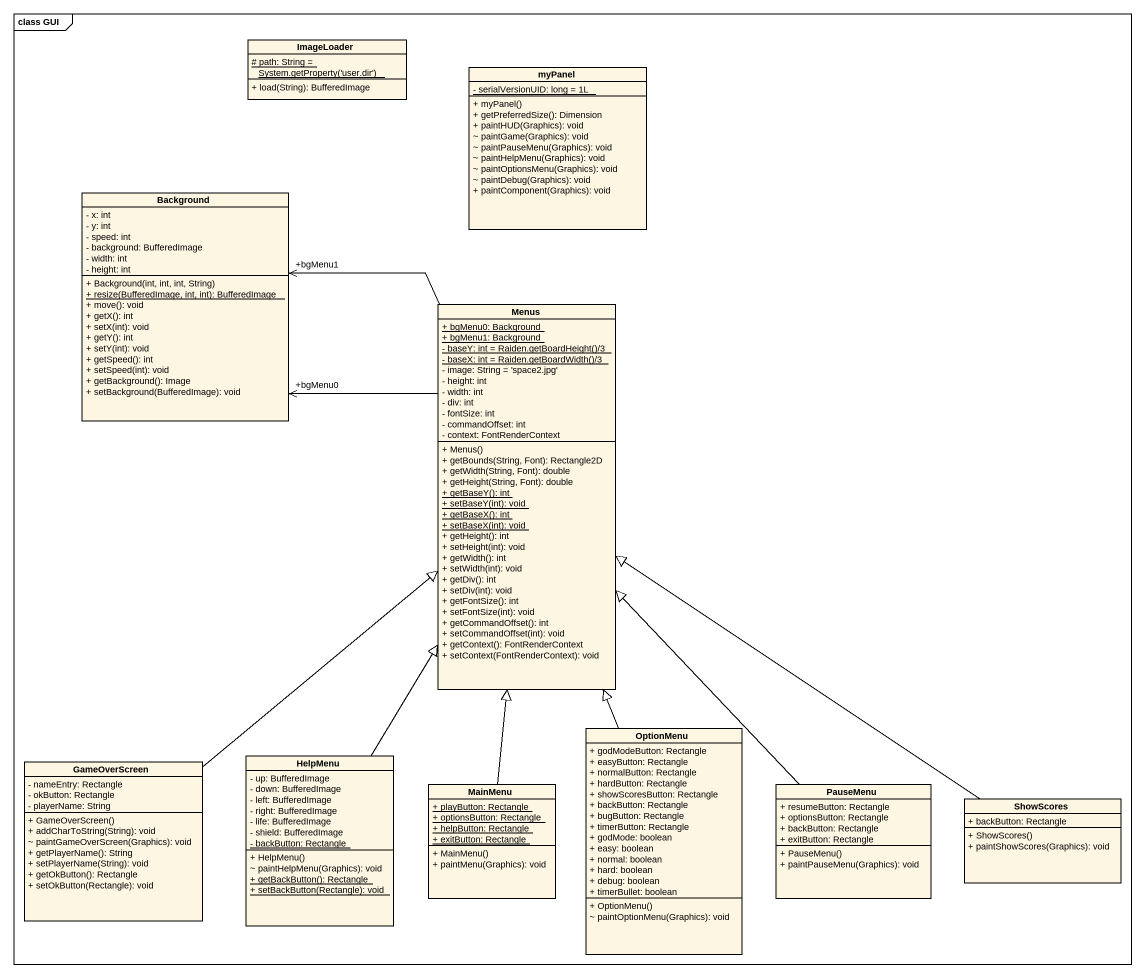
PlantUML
@startuml
mainframe class GUI
hide circle
hide empty members
skinparam classAttributeIconSize 0
class ImageLoader {
  {static} {field} # path: String = System.getProperty('user.dir')
  + load(String): BufferedImage
}
class myPanel {
  {static} - serialVersionUID: long = 1L
  + myPanel()
  + getPreferredSize(): Dimension
  + paintHUD(Graphics): void
  ~ paintGame(Graphics): void
  ~ paintPauseMenu(Graphics): void
  ~ paintHelpMenu(Graphics): void
  ~ paintOptionsMenu(Graphics): void
  ~ paintDebug(Graphics): void
  + paintComponent(Graphics): void
}
class Background {
  - x: int
  - y: int
  - speed: int
  - background: BufferedImage
  - width: int
  - height: int
  + Background(int, int, int, String)
  {static} + resize(BufferedImage, int, int): BufferedImage
  + move(): void
  + getX(): int
  + setX(int): void
  + getY(): int
  + setY(int): void
  + getSpeed(): int
  + setSpeed(int): void
  + getBackground(): Image
  + setBackground(BufferedImage): void
}
class Menus {
  {static} + bgMenu0: Background
  {static} + bgMenu1: Background
  {static} {field} - baseY: int = Raiden.getBoardHeight()/3
  {static} {field} - baseX: int = Raiden.getBoardWidth()/3
  - image: String = 'space2.jpg'
  - height: int
  - width: int
  - div: int
  - fontSize: int
  - commandOffset: int
  - context: FontRenderContext
  + Menus()
  + getBounds(String, Font): Rectangle2D
  + getWidth(String, Font): double
  + getHeight(String, Font): double
  {static} + getBaseY(): int
  {static} + setBaseY(int): void
  {static} + getBaseX(): int
  {static} + setBaseX(int): void
  + getHeight(): int
  + setHeight(int): void
  + getWidth(): int
  + setWidth(int): void
  + getDiv(): int
  + setDiv(int): void
  + getFontSize(): int
  + setFontSize(int): void
  + getCommandOffset(): int
  + setCommandOffset(int): void
  + getContext(): FontRenderContext
  + setContext(FontRenderContext): void
}
class OptionMenu {
  + godModeButton: Rectangle
  + easyButton: Rectangle
  + normalButton: Rectangle
  + hardButton: Rectangle
  + showScoresButton: Rectangle
  + backButton: Rectangle
  + bugButton: Rectangle
  + timerButton: Rectangle
  + godMode: boolean
  + easy: boolean
  + normal: boolean
  + hard: boolean
  + debug: boolean
  + timerBullet: boolean
  + OptionMenu()
  ~ paintOptionMenu(Graphics): void
}
class GameOverScreen {
  - nameEntry: Rectangle
  - okButton: Rectangle
  - playerName: String
  + GameOverScreen()
  + addCharToString(String): void
  ~ paintGameOverScreen(Graphics): void
  + getPlayerName(): String
  + setPlayerName(String): void
  + getOkButton(): Rectangle
  + setOkButton(Rectangle): void
}
class HelpMenu {
  - up: BufferedImage
  - down: BufferedImage
  - left: BufferedImage
  - right: BufferedImage
  - life: BufferedImage
  - shield: BufferedImage
  {static} - backButton: Rectangle
  + HelpMenu()
  ~ paintHelpMenu(Graphics): void
  {static} + getBackButton(): Rectangle
  {static} + setBackButton(Rectangle): void
}
class MainMenu {
  {static} + playButton: Rectangle
  {static} + optionsButton: Rectangle
  {static} + helpButton: Rectangle
  {static} + exitButton: Rectangle
  + MainMenu()
  + paintMenu(Graphics): void
}
class PauseMenu {
  + resumeButton: Rectangle
  + optionsButton: Rectangle
  + backButton: Rectangle
  + exitButton: Rectangle
  + PauseMenu()
  + paintPauseMenu(Graphics): void
}
class ShowScores {
  + backButton: Rectangle
  + ShowScores()
  + paintShowScores(Graphics): void
}
Menus -left-> "+bgMenu0" Background
Menus -left-> "+bgMenu1" Background
OptionMenu -up-|> Menus
GameOverScreen -up-|> Menus
HelpMenu -up-|> Menus
MainMenu -up-|> Menus
PauseMenu -up-|> Menus
ShowScores -up-|> Menus
@enduml
